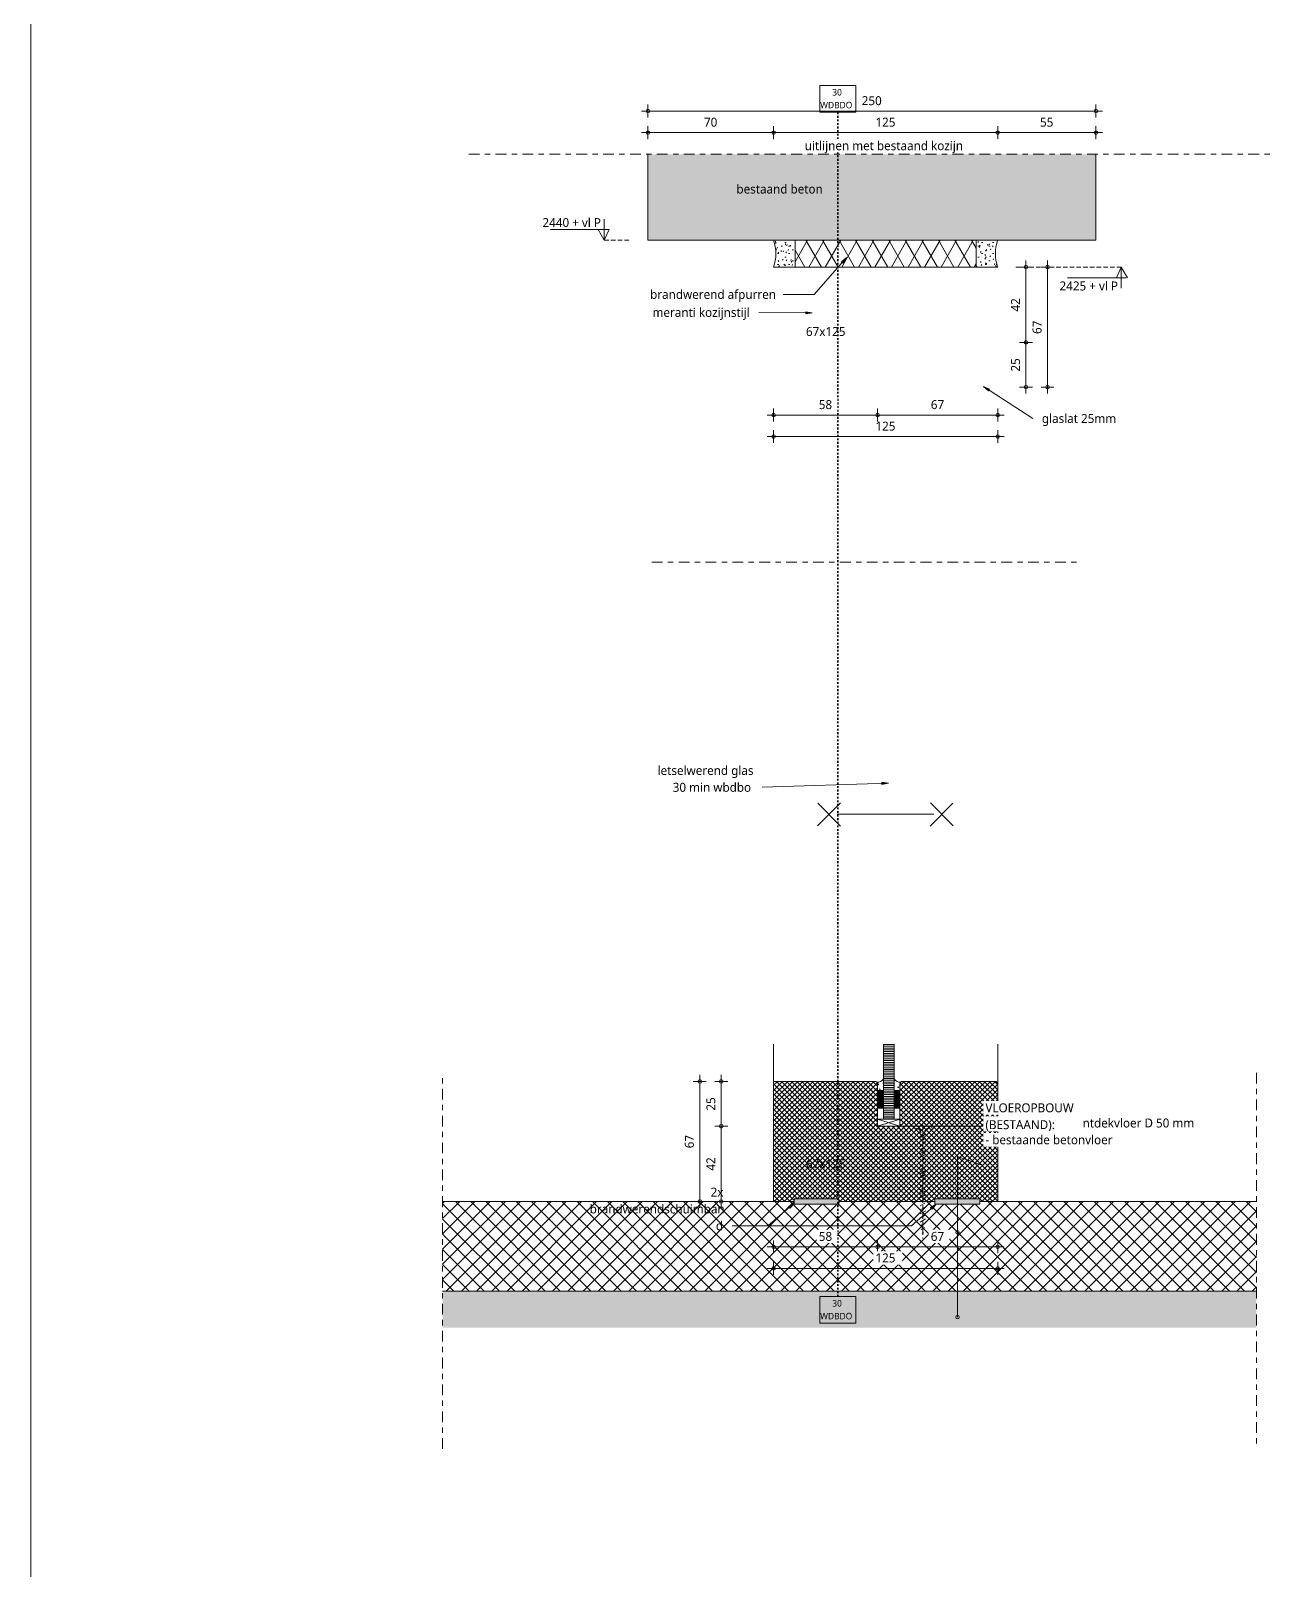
# Model space of a CAD drawing. Header units: millimetres. Extents: x 32900 to 38291, y -18988 to 4133.
# Drawn here: x 37280 to 37974, y -9661 to -8802 of the extents above; entities that cross this region are included whole.
import ezdxf

# ---------------------------------------------------------------- set-up
doc = ezdxf.new("R2010")
doc.units = ezdxf.units.MM
for name, pattern in [('MV_30_min', [2, 1, -1]), ('MV_center', [15, 6, -3, 3, -3]), ('MV_hidden', [3.75, 2.5, -1.25]), ('MV_hidden_2', [4.5, 3, -1.5])]:
    doc.linetypes.add(name, pattern=pattern)
for name, color, linetype, lineweight in [('A-ANNO-DIMS', 211, 'Continuous', 13), ('A-ANNO-DIMS-2', 211, 'Continuous', 13), ('A-ANNO-NOTE', 131, 'Continuous', 18), ('A-DETL', 90, 'Continuous', 13), ('A-DETL-GENF', 92, 'Continuous', 18), ('A-DETL-THIN', 151, 'Continuous', 18), ('G-ANNO-TEXT', 231, 'Continuous', 13)]:
    doc.layers.add(name, color=color, linetype=linetype, lineweight=lineweight)
doc.styles.add('Segoe UI', font='segoeui.ttf', dxfattribs={"height": 5})
doc.styles.add('Segoe UI_2', font='segoeui.ttf', dxfattribs={"height": 3.6})
doc.styles.add('Segoe UI_B', font='segoeui.ttf', dxfattribs={"height": 5})
doc.dimstyles.new('2_5_mm_4', dxfattribs={"dimscale": 304.8, "dimtxt": 5.23682, "dimasz": 0.006562, "dimexe": 0.011811, "dimexo": 0.0625, "dimgap": 0.005906, "dimtad": 1, "dimdec": 0, "dimzin": 0, "dimdsep": 46, "dimtxsty": 'Segoe UI', "dimblk1": 'DOTBLANK', "dimblk2": 'DOTBLANK', "dimsah": 1, "dimcen": 0.09, "dimdle": 0.011811, "dimazin": 0, "dimtfac": 1, "dimtdec": 4, "dimtix": 1, "dimtmove": 0, "dimatfit": 3, "dimfxl": 0.011811, "dimfxlon": 1, "dimtvp": 1, "dimtfill": 1, "dimtolj": 1, "dimtzin": 0, "dimarcsym": 2})
pattern_1 = [(45, (0, 0), (-1.41421356, 1.41421356), []), (135, (0, 0), (-1.41421356, -1.41421356), [])]
pattern_2 = [(0, (0, 0), (8.128, 2.032), [0.67056, -5.425, 0.67056, -5.425, -32.512]), (0, (0, 0), (8.128, 2.032), [-12.192, 0.67056, -11.521, 0.67056, -5.425, -14.224]), (0, (0, 0), (8.128, 2.032), [-30.48, 0.67056, -3.393, 0.67056, -9.489]), (120, (3.048, 1.016), (-5.82376362, 6.02305448), [0.67056, -5.425, 0.67056, -5.425, -32.512]), (120, (3.048, 1.016), (-5.82376362, 6.02305448), [-12.192, 0.67056, -11.521, 0.67056, -5.425, -14.224]), (120, (3.048, 1.016), (-5.82376362, 6.02305448), [-30.48, 0.67056, -3.393, 0.67056, -9.489]), (240, (4.064, 5.08), (-2.30423638, -8.05505448), [0.67056, -5.425, 0.67056, -5.425, -32.512]), (240, (4.064, 5.08), (-2.30423638, -8.05505448), [-12.192, 0.67056, -11.521, 0.67056, -5.425, -14.224]), (240, (4.064, 5.08), (-2.30423638, -8.05505448), [-30.48, 0.67056, -3.393, 0.67056, -9.489])]

# ---------------------------------------------------------------- blocks, each defined once
blk = doc.blocks.new('NLRS_00_DI_maskeer - Type 1-4234905-Details ziekenhuis Utiliteitsgebouw')
at = {"layer": 'A-DETL-GENF', "linetype": 'MV_center'}
blk.add_line((140, 0), (-100, 0), dxfattribs=at)
blk = doc.blocks.new('NLRS_00_DI_maskeer - Type 1-4234923-Details ziekenhuis Utiliteitsgebouw')
at = {"layer": 'A-DETL-GENF', "linetype": 'MV_center'}
blk.add_line((-100, 0), (110, 0), dxfattribs=at)
blk = doc.blocks.new('NLRS_00_DI_maskeer - Type 1-4234924-Details ziekenhuis Utiliteitsgebouw')
at = {"layer": 'A-DETL-GENF', "linetype": 'MV_center'}
blk.add_line((110, 0), (-100, 0), dxfattribs=at)
blk = doc.blocks.new('NLRS_00_DI_maskeer - Type 1-4234379-Details ziekenhuis Utiliteitsgebouw')
at = {"layer": 'A-DETL-GENF', "linetype": 'MV_center'}
blk.add_line((350, 0), (-100, 0), dxfattribs=at)
blk = doc.blocks.new('DIMBLOCK817-Details ziekenhuis Utiliteitsgebouw')
at = {"layer": 'A-ANNO-DIMS-2'}
for p, q in [((37822.61, -9028.75), (37690.41, -9028.75)), ((37694.01, -9028.75), (37694.01, -9025.15)), ((37694.01, -9028.75), (37694.01, -9032.35)), ((37819.01, -9028.75), (37819.01, -9025.15)), ((37819.01, -9028.75), (37819.01, -9032.35))]:
    blk.add_line(p, q, dxfattribs=at)
for centre in [(37694.01, -9028.75), (37819.01, -9028.75)]:
    blk.add_circle(centre, 1, dxfattribs=at)
at = {"layer": 'A-ANNO-DIMS-2', "color": 0, "insert": (37750.8, -9020.43), "char_height": 5, "width": 13.7109, "attachment_point": 1, "line_spacing_factor": 1.142579, "style": 'Segoe UI', "bg_fill": 3, "box_fill_scale": 1.25, "bg_fill_color": 9, "bg_fill_true_color": 13158600, "bg_fill_transparency": 0}
blk.add_mtext('125', dxfattribs=at)
blk = doc.blocks.new('_DotBlank')
at = {"color": 0, "linetype": 'ByBlock', "lineweight": -2}
blk.add_line((-0.5, 0), (-1, 0), dxfattribs=at)
blk.add_circle((0, 0), 0.5, dxfattribs=at)
blk = doc.blocks.new('DIMBLOCK818-Details ziekenhuis Utiliteitsgebouw')
at = {"layer": 'A-ANNO-DIMS-2'}
for p, q in [((37752.01, -9016.75), (37752.01, -9013.15)), ((37822.61, -9016.75), (37752.01, -9016.75)), ((37752.01, -9016.75), (37752.01, -9020.35)), ((37819.01, -9016.75), (37819.01, -9013.15)), ((37819.01, -9016.75), (37819.01, -9020.35))]:
    blk.add_line(p, q, dxfattribs=at)
for centre in [(37752.01, -9016.75), (37819.01, -9016.75)]:
    blk.add_circle(centre, 1, dxfattribs=at)
at = {"layer": 'A-ANNO-DIMS-2', "color": 0, "insert": (37781.7, -9008.43), "char_height": 5, "width": 9.1406, "attachment_point": 1, "line_spacing_factor": 1.142579, "style": 'Segoe UI', "bg_fill": 3, "box_fill_scale": 1.25, "bg_fill_color": 9, "bg_fill_true_color": 13158600, "bg_fill_transparency": 0}
blk.add_mtext('67', dxfattribs=at)
blk = doc.blocks.new('DIMBLOCK819-Details ziekenhuis Utiliteitsgebouw')
at = {"layer": 'A-ANNO-DIMS-2'}
for p, q in [((37752.01, -9016.75), (37690.41, -9016.75)), ((37694.01, -9016.75), (37694.01, -9013.15)), ((37694.01, -9016.75), (37694.01, -9020.35)), ((37752.01, -9016.75), (37752.01, -9013.15)), ((37752.01, -9016.75), (37752.01, -9020.35))]:
    blk.add_line(p, q, dxfattribs=at)
for centre in [(37694.01, -9016.75), (37752.01, -9016.75)]:
    blk.add_circle(centre, 1, dxfattribs=at)
at = {"layer": 'A-ANNO-DIMS-2', "color": 0, "insert": (37719.2, -9008.43), "char_height": 5, "width": 9.1406, "attachment_point": 1, "line_spacing_factor": 1.142579, "style": 'Segoe UI', "bg_fill": 3, "box_fill_scale": 1.25, "bg_fill_color": 9, "bg_fill_true_color": 13158600, "bg_fill_transparency": 0}
blk.add_mtext('58', dxfattribs=at)
blk = doc.blocks.new('DIMBLOCK820-Details ziekenhuis Utiliteitsgebouw')
at = {"layer": 'A-ANNO-DIMS-2'}
for p, q in [((37846.8, -8934.19), (37843.2, -8934.19)), ((37846.8, -9004.79), (37846.8, -8930.59)), ((37846.8, -8934.19), (37850.4, -8934.19)), ((37846.8, -9001.19), (37843.2, -9001.19)), ((37846.8, -9001.19), (37850.4, -9001.19))]:
    blk.add_line(p, q, dxfattribs=at)
for centre in [(37846.8, -8934.19), (37846.8, -9001.19)]:
    blk.add_circle(centre, 1, dxfattribs=at)
at = {"layer": 'A-ANNO-DIMS-2', "color": 0, "insert": (37838.48, -8971.5), "char_height": 5, "width": 9.1406, "attachment_point": 1, "rotation": 90, "line_spacing_factor": 1.142579, "style": 'Segoe UI', "bg_fill": 3, "box_fill_scale": 1.25, "bg_fill_color": 9, "bg_fill_true_color": 13158600, "bg_fill_transparency": 0}
blk.add_mtext('67', dxfattribs=at)
blk = doc.blocks.new('DIMBLOCK821-Details ziekenhuis Utiliteitsgebouw')
at = {"layer": 'A-ANNO-DIMS-2'}
for p, q in [((37834.8, -8976.19), (37831.2, -8976.19)), ((37834.8, -9004.79), (37834.8, -8976.19)), ((37834.8, -8976.19), (37838.4, -8976.19)), ((37834.8, -9001.19), (37831.2, -9001.19)), ((37834.8, -9001.19), (37838.4, -9001.19))]:
    blk.add_line(p, q, dxfattribs=at)
for centre in [(37834.8, -8976.19), (37834.8, -9001.19)]:
    blk.add_circle(centre, 1, dxfattribs=at)
at = {"layer": 'A-ANNO-DIMS-2', "color": 0, "insert": (37826.48, -8992.5), "char_height": 5, "width": 9.1406, "attachment_point": 1, "rotation": 90, "line_spacing_factor": 1.142579, "style": 'Segoe UI', "bg_fill": 3, "box_fill_scale": 1.25, "bg_fill_color": 9, "bg_fill_true_color": 13158600, "bg_fill_transparency": 0}
blk.add_mtext('25', dxfattribs=at)
blk = doc.blocks.new('DIMBLOCK822-Details ziekenhuis Utiliteitsgebouw')
at = {"layer": 'A-ANNO-DIMS-2'}
for p, q in [((37834.8, -8934.19), (37831.2, -8934.19)), ((37834.8, -8976.19), (37834.8, -8930.59)), ((37834.8, -8934.19), (37838.4, -8934.19)), ((37834.8, -8976.19), (37831.2, -8976.19)), ((37834.8, -8976.19), (37838.4, -8976.19))]:
    blk.add_line(p, q, dxfattribs=at)
for centre in [(37834.8, -8934.19), (37834.8, -8976.19)]:
    blk.add_circle(centre, 1, dxfattribs=at)
at = {"layer": 'A-ANNO-DIMS-2', "color": 0, "insert": (37826.48, -8959), "char_height": 5, "width": 9.1406, "attachment_point": 1, "rotation": 90, "line_spacing_factor": 1.142579, "style": 'Segoe UI', "bg_fill": 3, "box_fill_scale": 1.25, "bg_fill_color": 9, "bg_fill_true_color": 13158600, "bg_fill_transparency": 0}
blk.add_mtext('42', dxfattribs=at)
blk = doc.blocks.new('DIMBLOCK823-Details ziekenhuis Utiliteitsgebouw')
at = {"layer": 'A-ANNO-DIMS-2'}
for p, q in [((37664.78, -9388.65), (37661.18, -9388.65)), ((37664.78, -9385.05), (37664.78, -9413.65)), ((37664.78, -9388.65), (37668.38, -9388.65)), ((37664.78, -9413.65), (37661.18, -9413.65)), ((37664.78, -9413.65), (37668.38, -9413.65))]:
    blk.add_line(p, q, dxfattribs=at)
for centre in [(37664.78, -9388.65), (37664.78, -9413.65)]:
    blk.add_circle(centre, 1, dxfattribs=at)
at = {"layer": 'A-ANNO-DIMS-2', "color": 0, "insert": (37656.46, -9404.96), "char_height": 5, "width": 9.1406, "attachment_point": 1, "rotation": 90, "line_spacing_factor": 1.142579, "style": 'Segoe UI', "bg_fill": 3, "box_fill_scale": 1.25, "bg_fill_color": 9, "bg_fill_true_color": 13158600, "bg_fill_transparency": 0}
blk.add_mtext('25', dxfattribs=at)
blk = doc.blocks.new('DIMBLOCK824-Details ziekenhuis Utiliteitsgebouw')
at = {"layer": 'A-ANNO-DIMS-2'}
for p, q in [((37664.78, -9413.65), (37661.18, -9413.65)), ((37664.78, -9413.65), (37664.78, -9459.25)), ((37664.78, -9413.65), (37668.38, -9413.65)), ((37664.78, -9455.65), (37661.18, -9455.65)), ((37664.78, -9455.65), (37668.38, -9455.65))]:
    blk.add_line(p, q, dxfattribs=at)
for centre in [(37664.78, -9413.65), (37664.78, -9455.65)]:
    blk.add_circle(centre, 1, dxfattribs=at)
at = {"layer": 'A-ANNO-DIMS-2', "color": 0, "insert": (37656.46, -9438.46), "char_height": 5, "width": 9.1406, "attachment_point": 1, "rotation": 90, "line_spacing_factor": 1.142579, "style": 'Segoe UI', "bg_fill": 3, "box_fill_scale": 1.25, "bg_fill_color": 9, "bg_fill_true_color": 13158600, "bg_fill_transparency": 0}
blk.add_mtext('42', dxfattribs=at)
blk = doc.blocks.new('DIMBLOCK825-Details ziekenhuis Utiliteitsgebouw')
at = {"layer": 'A-ANNO-DIMS-2'}
for p, q in [((37652.78, -9388.65), (37649.18, -9388.65)), ((37652.78, -9385.05), (37652.78, -9459.25)), ((37652.78, -9388.65), (37656.38, -9388.65)), ((37652.78, -9455.65), (37649.18, -9455.65)), ((37652.78, -9455.65), (37656.38, -9455.65))]:
    blk.add_line(p, q, dxfattribs=at)
for centre in [(37652.78, -9388.65), (37652.78, -9455.65)]:
    blk.add_circle(centre, 1, dxfattribs=at)
at = {"layer": 'A-ANNO-DIMS-2', "color": 0, "insert": (37644.46, -9425.96), "char_height": 5, "width": 9.1406, "attachment_point": 1, "rotation": 90, "line_spacing_factor": 1.142579, "style": 'Segoe UI', "bg_fill": 3, "box_fill_scale": 1.25, "bg_fill_color": 9, "bg_fill_true_color": 13158600, "bg_fill_transparency": 0}
blk.add_mtext('67', dxfattribs=at)
blk = doc.blocks.new('DIMBLOCK826-Details ziekenhuis Utiliteitsgebouw')
at = {"layer": 'A-ANNO-DIMS-2'}
for p, q in [((37752.01, -9480.97), (37752.01, -9477.37)), ((37822.61, -9480.97), (37752.01, -9480.97)), ((37752.01, -9480.97), (37752.01, -9484.57)), ((37819.01, -9480.97), (37819.01, -9477.37)), ((37819.01, -9480.97), (37819.01, -9484.57))]:
    blk.add_line(p, q, dxfattribs=at)
for centre in [(37752.01, -9480.97), (37819.01, -9480.97)]:
    blk.add_circle(centre, 1, dxfattribs=at)
at = {"layer": 'A-ANNO-DIMS-2', "color": 0, "insert": (37781.7, -9472.65), "char_height": 5, "width": 9.1406, "attachment_point": 1, "line_spacing_factor": 1.142579, "style": 'Segoe UI', "bg_fill": 3, "box_fill_scale": 1.25, "bg_fill_color": 9, "bg_fill_true_color": 13158600, "bg_fill_transparency": 0}
blk.add_mtext('67', dxfattribs=at)
blk = doc.blocks.new('DIMBLOCK827-Details ziekenhuis Utiliteitsgebouw')
at = {"layer": 'A-ANNO-DIMS-2'}
for p, q in [((37752.01, -9480.97), (37690.41, -9480.97)), ((37694.01, -9480.97), (37694.01, -9477.37)), ((37694.01, -9480.97), (37694.01, -9484.57)), ((37752.01, -9480.97), (37752.01, -9477.37)), ((37752.01, -9480.97), (37752.01, -9484.57))]:
    blk.add_line(p, q, dxfattribs=at)
for centre in [(37694.01, -9480.97), (37752.01, -9480.97)]:
    blk.add_circle(centre, 1, dxfattribs=at)
at = {"layer": 'A-ANNO-DIMS-2', "color": 0, "insert": (37719.2, -9472.65), "char_height": 5, "width": 9.1406, "attachment_point": 1, "line_spacing_factor": 1.142579, "style": 'Segoe UI', "bg_fill": 3, "box_fill_scale": 1.25, "bg_fill_color": 9, "bg_fill_true_color": 13158600, "bg_fill_transparency": 0}
blk.add_mtext('58', dxfattribs=at)
blk = doc.blocks.new('DIMBLOCK828-Details ziekenhuis Utiliteitsgebouw')
at = {"layer": 'A-ANNO-DIMS-2'}
for p, q in [((37822.61, -9492.97), (37690.41, -9492.97)), ((37694.01, -9492.97), (37694.01, -9489.37)), ((37694.01, -9492.97), (37694.01, -9496.57)), ((37819.01, -9492.97), (37819.01, -9489.37)), ((37819.01, -9492.97), (37819.01, -9496.57))]:
    blk.add_line(p, q, dxfattribs=at)
for centre in [(37694.01, -9492.97), (37819.01, -9492.97)]:
    blk.add_circle(centre, 1, dxfattribs=at)
at = {"layer": 'A-ANNO-DIMS-2', "color": 0, "insert": (37750.8, -9484.65), "char_height": 5, "width": 13.7109, "attachment_point": 1, "line_spacing_factor": 1.142579, "style": 'Segoe UI', "bg_fill": 3, "box_fill_scale": 1.25, "bg_fill_color": 9, "bg_fill_true_color": 13158600, "bg_fill_transparency": 0}
blk.add_mtext('125', dxfattribs=at)
blk = doc.blocks.new('02_GA_brandscheiding - 30 min-4355539-Details ziekenhuis Utiliteitsgebouw')
at = {"layer": 'A-ANNO-NOTE'}
for p, q in [((-5, 3.75), (-5, -3.75)), ((5, 3.75), (-5, 3.75)), ((5, -3.75), (5, 3.75)), ((-5, -3.75), (5, -3.75))]:
    blk.add_line(p, q, dxfattribs=at)
blk = doc.blocks.new('DIMBLOCK829-Details ziekenhuis Utiliteitsgebouw')
at = {"layer": 'A-ANNO-DIMS-2'}
for p, q in [((37877.47, -8847.13), (37620.27, -8847.13)), ((37623.87, -8847.13), (37623.87, -8843.53)), ((37623.87, -8847.13), (37623.87, -8850.73)), ((37873.87, -8847.13), (37873.87, -8843.53)), ((37873.87, -8847.13), (37873.87, -8850.73))]:
    blk.add_line(p, q, dxfattribs=at)
for centre in [(37623.87, -8847.13), (37873.87, -8847.13)]:
    blk.add_circle(centre, 1, dxfattribs=at)
at = {"layer": 'A-ANNO-DIMS-2', "color": 0, "insert": (37743.16, -8838.81), "char_height": 5, "width": 13.7109, "attachment_point": 1, "line_spacing_factor": 1.142579, "style": 'Segoe UI', "bg_fill": 3, "box_fill_scale": 1.25, "bg_fill_color": 9, "bg_fill_true_color": 13158600, "bg_fill_transparency": 0}
blk.add_mtext('250', dxfattribs=at)
blk = doc.blocks.new('DIMBLOCK830-Details ziekenhuis Utiliteitsgebouw')
at = {"layer": 'A-ANNO-DIMS-2'}
for p, q in [((37819.01, -8859.13), (37819.01, -8855.53)), ((37873.87, -8859.13), (37873.87, -8855.53)), ((37877.47, -8859.13), (37819.01, -8859.13)), ((37819.01, -8859.13), (37819.01, -8862.73)), ((37873.87, -8859.13), (37873.87, -8862.73))]:
    blk.add_line(p, q, dxfattribs=at)
for centre in [(37819.01, -8859.13), (37873.87, -8859.13)]:
    blk.add_circle(centre, 1, dxfattribs=at)
at = {"layer": 'A-ANNO-DIMS-2', "color": 0, "insert": (37842.63, -8850.81), "char_height": 5, "width": 9.1406, "attachment_point": 1, "line_spacing_factor": 1.142579, "style": 'Segoe UI', "bg_fill": 3, "box_fill_scale": 1.25, "bg_fill_color": 9, "bg_fill_true_color": 13158600, "bg_fill_transparency": 0}
blk.add_mtext('55', dxfattribs=at)
blk = doc.blocks.new('DIMBLOCK831-Details ziekenhuis Utiliteitsgebouw')
at = {"layer": 'A-ANNO-DIMS-2'}
for p, q in [((37694.01, -8859.13), (37694.01, -8855.53)), ((37819.01, -8859.13), (37819.01, -8855.53)), ((37819.01, -8859.13), (37694.01, -8859.13)), ((37694.01, -8859.13), (37694.01, -8862.73)), ((37819.01, -8859.13), (37819.01, -8862.73))]:
    blk.add_line(p, q, dxfattribs=at)
for centre in [(37694.01, -8859.13), (37819.01, -8859.13)]:
    blk.add_circle(centre, 1, dxfattribs=at)
at = {"layer": 'A-ANNO-DIMS-2', "color": 0, "char_height": 5, "attachment_point": 1, "line_spacing_factor": 1.142579, "style": 'Segoe UI', "bg_fill": 3, "box_fill_scale": 1.25, "bg_fill_color": 9, "bg_fill_true_color": 13158600, "bg_fill_transparency": 0}
for s, insert, width in [('125', (37750.8, -8850.81), 13.7109), ('uitlijnen met bestaand kozijn', (37711.33, -8863.93), 108.4307)]:
    blk.add_mtext(s, dxfattribs=dict(at, insert=insert, width=width))
blk = doc.blocks.new('DIMBLOCK832-Details ziekenhuis Utiliteitsgebouw')
at = {"layer": 'A-ANNO-DIMS-2'}
for p, q in [((37623.87, -8859.13), (37623.87, -8855.53)), ((37694.01, -8859.13), (37694.01, -8855.53)), ((37694.01, -8859.13), (37620.27, -8859.13)), ((37623.87, -8859.13), (37623.87, -8862.73)), ((37694.01, -8859.13), (37694.01, -8862.73))]:
    blk.add_line(p, q, dxfattribs=at)
for centre in [(37623.87, -8859.13), (37694.01, -8859.13)]:
    blk.add_circle(centre, 1, dxfattribs=at)
at = {"layer": 'A-ANNO-DIMS-2', "color": 0, "insert": (37655.13, -8850.81), "char_height": 5, "width": 9.1406, "attachment_point": 1, "line_spacing_factor": 1.142579, "style": 'Segoe UI', "bg_fill": 3, "box_fill_scale": 1.25, "bg_fill_color": 9, "bg_fill_true_color": 13158600, "bg_fill_transparency": 0}
blk.add_mtext('70', dxfattribs=at)

msp = doc.modelspace()

# ---------------------------------------------------------------- hatches: boundary and pattern name
at = {"layer": 'A-DETL-GENF'}
for points in [[(37819.01, -8919.19), (37873.87, -8919.19), (37873.87, -8871.19), (37623.87, -8871.19), (37623.87, -8919.19), (37818.33, -8919.19)], [(37752.01, -9403.65), (37755.26, -9403.65), (37755.26, -9393.65), (37752.01, -9393.65)], [(37764.51, -9403.65), (37764.51, -9393.65), (37761.26, -9393.65), (37761.26, -9403.65)], [(37705.46, -9457.15), (37730.45, -9457.15), (37730.45, -9454.15), (37705.46, -9454.15)], [(37808.99, -9457.15), (37808.99, -9454.15), (37784, -9454.15), (37784, -9457.15)], [(37608.64, -9526.15), (37963.43, -9526.15), (37963.43, -9505.65), (37509.31, -9505.65), (37509.31, -9526.15)]]:
    msp.add_hatch(color=9, dxfattribs=at).paths.add_polyline_path(points)
at = {"layer": 'A-DETL-GENF', "lineweight": 13}
h = msp.add_hatch(dxfattribs=at)
h.set_pattern_fill('FP_6', color=254, style=0, pattern_type=2)
h.set_pattern_definition(pattern_2)
h.paths.add_polyline_path([(37706.01, -8934.19), (37706.01, -8919.19), (37694.01, -8919.19), (37694.69, -8921.66), (37695.1, -8924.15), (37695.24, -8926.69), (37695.1, -8929.23), (37694.69, -8931.73), (37694.01, -8934.19)])
h = msp.add_hatch(dxfattribs=at)
h.set_pattern_fill('FP_28', color=254, style=0, pattern_type=2)
h.set_pattern_definition([(60, (0, 0), (-6.9282032, 4), []), (120, (0, 0), (-6.9282032, -4), [])])
h.paths.add_polyline_path([(37807.01, -8934.19), (37807.01, -8919.19), (37706.01, -8919.19), (37706.01, -8934.19), (37752.01, -8934.19)])
h = msp.add_hatch(dxfattribs=at)
h.set_pattern_fill('FP_6', color=254, style=0, pattern_type=2)
h.set_pattern_definition(pattern_2)
h.paths.add_polyline_path([(37819.01, -8934.19), (37818.33, -8931.73), (37817.91, -8929.23), (37817.78, -8926.69), (37817.91, -8924.15), (37818.33, -8921.66), (37819.01, -8919.19), (37807.01, -8919.19), (37807.01, -8934.19), (37816.25, -8934.19)])
h = msp.add_hatch(dxfattribs=at)
h.set_pattern_fill('FP_27', color=254, style=0, pattern_type=2)
h.set_pattern_definition([(0, (0, 0), (0, 1), [])])
h.paths.add_polyline_path([(37761.26, -9409.65), (37761.26, -9367.89), (37755.26, -9367.89), (37755.26, -9409.65)])
h = msp.add_hatch(dxfattribs=at)
h.set_pattern_fill('FP_18', color=250, style=0, pattern_type=2)
h.set_pattern_definition(pattern_1)
h.paths.add_polyline_path([(37694.01, -9455.65), (37705.46, -9455.65), (37705.46, -9454.15), (37730.45, -9454.15), (37730.45, -9455.65), (37784, -9455.65), (37784, -9454.15), (37808.99, -9454.15), (37808.99, -9455.65), (37819.01, -9455.65), (37819.01, -9415.15), (37818.96, -9414.76), (37818.81, -9414.4), (37818.57, -9414.09), (37818.26, -9413.85), (37817.9, -9413.7), (37817.51, -9413.65), (37752.01, -9413.65), (37752.01, -9390.15), (37751.96, -9389.76), (37751.81, -9389.4), (37751.57, -9389.09), (37751.26, -9388.85), (37750.9, -9388.7), (37750.51, -9388.65), (37694.01, -9388.65), (37694.01, -9408.2)])
h = msp.add_hatch(dxfattribs=at)
h.set_pattern_fill('FP_6', color=254, style=0, pattern_type=2)
h.set_pattern_definition(pattern_2)
h.paths.add_polyline_path([(37755.26, -9393.65), (37755.26, -9387.28), (37754.52, -9388.04), (37753.62, -9388.61), (37752.62, -9388.97), (37751.57, -9389.09), (37751.81, -9389.4), (37751.96, -9389.76), (37752.01, -9390.15), (37752.01, -9393.65)])
h = msp.add_hatch(dxfattribs=at)
h.set_pattern_fill('FP_6', color=254, style=0, pattern_type=2)
h.set_pattern_definition(pattern_2)
h.paths.add_polyline_path([(37761.26, -9393.65), (37764.51, -9393.65), (37764.51, -9390.15), (37764.56, -9389.76), (37764.71, -9389.4), (37764.95, -9389.09), (37763.89, -9388.97), (37762.9, -9388.61), (37762, -9388.04), (37761.26, -9387.28)])
h = msp.add_hatch(dxfattribs=at)
h.set_pattern_fill('FP_18', color=250, style=0, pattern_type=2)
h.set_pattern_definition(pattern_1)
h.paths.add_polyline_path([(37817.51, -9413.65), (37817.9, -9413.6), (37818.26, -9413.45), (37818.57, -9413.21), (37818.81, -9412.9), (37818.96, -9412.54), (37819.01, -9412.15), (37819.01, -9390.15), (37818.96, -9389.76), (37818.81, -9389.4), (37818.57, -9389.09), (37818.26, -9388.85), (37817.9, -9388.7), (37817.51, -9388.65), (37766.01, -9388.65), (37765.62, -9388.7), (37765.26, -9388.85), (37764.95, -9389.09), (37764.71, -9389.4), (37764.56, -9389.76), (37764.51, -9390.15), (37764.51, -9413.65)])
h = msp.add_hatch(dxfattribs=at)
h.set_pattern_fill('FP_10', color=254, style=0, pattern_type=2)
h.set_pattern_definition([(45, (0, 0), (-4.2426407, 4.2426407), []), (135, (0, 0), (-4.2426407, -4.2426407), [])])
h.paths.add_polyline_path([(37705.46, -9505.65), (37963.43, -9505.65), (37963.43, -9455.65), (37808.99, -9455.65), (37808.99, -9457.15), (37784, -9457.15), (37784, -9455.65), (37730.45, -9455.65), (37730.45, -9457.15), (37705.46, -9457.15), (37705.46, -9455.65), (37509.31, -9455.65), (37509.31, -9505.65), (37608.64, -9505.65)])
at = {"layer": 'G-ANNO-TEXT'}
for points in [[(37734.75, -8928.91), (37731.89, -8931.19), (37732.84, -8932.03)], [(37715.52, -8959.74), (37711.92, -8959.07), (37711.91, -8960.34)], [(37811.13, -9000.8), (37813.81, -9003.29), (37814.5, -9002.23)], [(37758.01, -9222.12), (37754.39, -9221.61), (37754.43, -9222.88)], [(37705.46, -9456.6), (37702.31, -9458.46), (37703.14, -9459.42)], [(37784.72, -9457.09), (37781.6, -9458.99), (37782.44, -9459.95)]]:
    msp.add_hatch(color=7, dxfattribs=at).paths.add_polyline_path(points)

# ---------------------------------------------------------------- linework, layer by layer
at = {"layer": 'A-ANNO-NOTE'}
msp.add_line((37796.6, -9430.61), (37810.28, -9435.45), dxfattribs=at)
msp.add_line((37796.6, -9430.61), (37810.28, -9435.45), dxfattribs=at)
msp.add_circle((37796.6, -9520.21), 1, dxfattribs=at)
at = {"layer": 'A-DETL', "lineweight": 18}
for p, q in [((37279.51, 3651.86), (37279.51, -18988.14)), ((37623.87, -8871.19), (37623.87, -8919.19)), ((37873.87, -8919.19), (37873.87, -8871.19)), ((37599.48, -8919.19), (37599.48, -8907.39)), ((37602.23, -8913.29), (37569.48, -8913.29)), ((37599.48, -8919.19), (37596.07, -8913.29)), ((37599.48, -8919.19), (37602.23, -8913.29)), ((37623.87, -8919.19), (37694.01, -8919.19)), ((37706.01, -8919.19), (37694.01, -8919.19)), ((37706.01, -8919.19), (37807.01, -8919.19)), ((37807.01, -8919.19), (37706.01, -8919.19)), ((37706.01, -8934.19), (37706.01, -8919.19)), ((37819.01, -8919.19), (37807.01, -8919.19)), ((37807.01, -8919.19), (37807.01, -8934.19)), ((37807.01, -8934.19), (37807.01, -8919.19)), ((37819.01, -8919.19), (37873.87, -8919.19)), ((37694.01, -8934.19), (37706.01, -8934.19)), ((37706.01, -8934.19), (37807.01, -8934.19)), ((37807.01, -8934.19), (37819.01, -8934.19)), ((37887.98, -8934.19), (37885.23, -8940.09)), ((37887.98, -8934.19), (37891.39, -8940.09)), ((37887.98, -8934.19), (37887.98, -8945.99)), ((37890.74, -8940.09), (37857.98, -8940.09))]:
    msp.add_line(p, q, dxfattribs=at)
at = {"layer": 'A-DETL', "linetype": 'MV_30_min', "lineweight": 35}
msp.add_line((37729.82, -8847.79), (37729.82, -9508.64), dxfattribs=at)
at = {"layer": 'A-DETL', "linetype": 'MV_hidden', "lineweight": 18}
for p, q in [((37599.48, -8919.19), (37613.66, -8919.19)), ((37887.98, -8934.19), (37827.98, -8934.19))]:
    msp.add_line(p, q, dxfattribs=at)
at = {"layer": 'A-DETL'}
for p, q in [((37694.01, -9388.65), (37694.01, -9367.89)), ((37755.26, -9367.89), (37755.26, -9387.28)), ((37761.26, -9387.28), (37761.26, -9367.89)), ((37819.01, -9367.89), (37819.01, -9390.15)), ((37750.51, -9388.65), (37694.01, -9388.65)), ((37694.01, -9388.65), (37694.01, -9455.65)), ((37752.01, -9413.65), (37752.01, -9390.15)), ((37755.26, -9393.65), (37755.26, -9387.28)), ((37761.26, -9387.28), (37761.26, -9393.65)), ((37764.51, -9393.65), (37764.51, -9390.15)), ((37817.51, -9388.65), (37766.01, -9388.65)), ((37819.01, -9412.15), (37819.01, -9390.15)), ((37755.26, -9393.65), (37752.01, -9393.65)), ((37755.26, -9403.65), (37755.26, -9393.65)), ((37764.51, -9393.65), (37761.26, -9393.65)), ((37761.26, -9393.65), (37761.26, -9403.65)), ((37764.51, -9403.65), (37764.51, -9393.65)), ((37752.01, -9403.65), (37755.26, -9403.65)), ((37755.26, -9403.65), (37755.26, -9409.65)), ((37761.26, -9409.65), (37761.26, -9403.65)), ((37761.26, -9403.65), (37764.51, -9403.65)), ((37764.51, -9403.65), (37764.51, -9413.65)), ((37764.51, -9409.65), (37752.01, -9409.65)), ((37752.01, -9409.65), (37764.51, -9413.65)), ((37752.01, -9413.65), (37764.6, -9409.8)), ((37817.51, -9413.65), (37752.01, -9413.65)), ((37755.26, -9409.65), (37761.26, -9409.65)), ((37782.19, -9413.65), (37772.19, -9413.65)), ((37772.19, -9414.65), (37772.19, -9413.65)), ((37782.19, -9414.65), (37782.19, -9413.65)), ((37819.01, -9455.65), (37819.01, -9415.15)), ((37778.69, -9418.15), (37775.69, -9419.88)), ((37778.69, -9420.4), (37775.69, -9422.13)), ((37778.69, -9422.65), (37775.69, -9424.38)), ((37778.69, -9424.9), (37775.69, -9426.63)), ((37778.69, -9427.15), (37775.69, -9428.88)), ((37778.69, -9429.4), (37775.69, -9431.13)), ((37778.69, -9431.65), (37775.69, -9433.38)), ((37778.69, -9433.9), (37775.69, -9435.63)), ((37778.69, -9436.15), (37775.69, -9437.88)), ((37778.69, -9438.4), (37775.69, -9440.13)), ((37778.69, -9440.65), (37775.69, -9442.38)), ((37778.69, -9442.9), (37775.69, -9444.63)), ((37778.69, -9445.15), (37775.69, -9446.88)), ((37778.69, -9447.4), (37775.69, -9449.13)), ((37778.43, -9449.8), (37775.69, -9451.38)), ((37705.46, -9455.65), (37509.31, -9455.65)), ((37730.45, -9454.15), (37705.46, -9454.15)), ((37705.46, -9454.15), (37705.46, -9457.15)), ((37705.46, -9457.15), (37730.45, -9457.15)), ((37730.45, -9457.15), (37730.45, -9454.15)), ((37784, -9455.65), (37730.45, -9455.65)), ((37778.86, -9451.8), (37775.69, -9453.63)), ((37778.69, -9454.15), (37775.69, -9455.88)), ((37778.43, -9456.55), (37775.69, -9458.13)), ((37778.86, -9458.55), (37775.69, -9460.38)), ((37808.99, -9454.15), (37784, -9454.15)), ((37784, -9454.15), (37784, -9457.15)), ((37784, -9457.15), (37808.99, -9457.15)), ((37808.99, -9457.15), (37808.99, -9454.15)), ((37963.43, -9455.65), (37808.99, -9455.65)), ((37778.86, -9460.8), (37775.69, -9462.63)), ((37778.69, -9463.15), (37775.69, -9464.88)), ((37778.69, -9465.4), (37775.69, -9467.13)), ((37778.69, -9467.65), (37775.9, -9469.26)), ((37778.26, -9470.25), (37776.34, -9471.36)), ((37777.69, -9472.98), (37776.79, -9473.5))]:
    msp.add_line(p, q, dxfattribs=at)
at = {"layer": 'A-DETL', "linetype": 'MV_hidden_2'}
msp.add_line((37777.19, -9412.82), (37777.19, -9476.23), dxfattribs=at)
at = {"layer": 'A-DETL', "lineweight": 18}
for centre, start, end in [((37671.82, -8926.69), 341.32768, 18.67232), ((37841.2, -8926.69), 161.32768, 198.67232)]:
    msp.add_arc(centre, 23.43, start, end, dxfattribs=at)
at = {"layer": 'A-DETL'}
for centre, radius, start, end in [((37750.51, -9390.15), 1.5, 0, 90), ((37751.57, -9384.42), 4.67, 270.01592, 322.20062), ((37764.95, -9384.42), 4.67, 217.79938, 269.98408), ((37766.01, -9390.15), 1.5, 135, 180), ((37766.01, -9390.15), 1.5, 90, 135), ((37817.51, -9390.15), 1.5, 0, 90), ((37773.44, -9417.4), 2.75, 0, 90), ((37780.94, -9417.4), 2.75, 90, 180), ((37817.51, -9412.15), 1.5, 270, 0), ((37817.51, -9415.15), 1.5, 0, 90)]:
    msp.add_arc(centre, radius, start, end, dxfattribs=at)
at = {"layer": 'A-DETL-THIN'}
for p, q in [((37718.5, -9245.93), (37731.23, -9233.2)), ((37718.66, -9233.37), (37731.39, -9246.1)), ((37794.06, -9233.37), (37781.33, -9246.1)), ((37794.23, -9245.93), (37781.5, -9233.2)), ((37783.36, -9239.57), (37729.36, -9239.57)), ((37963.43, -9505.65), (37509.31, -9505.65))]:
    msp.add_line(p, q, dxfattribs=at)
at = {"layer": 'G-ANNO-TEXT', "color": 250}
for p, q in [((37734.75, -8928.91), (37716.67, -8949.42)), ((37734.75, -8928.91), (37731.89, -8931.19)), ((37731.89, -8931.19), (37732.84, -8932.03)), ((37732.84, -8932.03), (37734.75, -8928.91)), ((37707.4, -8949.42), (37699.39, -8949.42)), ((37716.67, -8949.42), (37707.4, -8949.42)), ((37715.52, -8959.74), (37685.8, -8959.47)), ((37711.92, -8959.07), (37711.91, -8960.34)), ((37711.91, -8960.34), (37715.52, -8959.74)), ((37715.52, -8959.74), (37711.92, -8959.07)), ((37811.13, -9000.8), (37813.81, -9003.29)), ((37814.5, -9002.23), (37811.13, -9000.8)), ((37811.13, -9000.8), (37838.67, -9018.67)), ((37813.81, -9003.29), (37814.5, -9002.23)), ((37758.01, -9222.12), (37687.57, -9224.5)), ((37758.01, -9222.12), (37754.39, -9221.61)), ((37754.39, -9221.61), (37754.43, -9222.88)), ((37754.43, -9222.88), (37758.01, -9222.12)), ((37705.46, -9456.6), (37702.31, -9458.46)), ((37702.31, -9458.46), (37703.14, -9459.42)), ((37703.14, -9459.42), (37705.46, -9456.6)), ((37784.72, -9457.09), (37781.6, -9458.99)), ((37782.44, -9459.95), (37784.72, -9457.09)), ((37781.6, -9458.99), (37782.44, -9459.95))]:
    msp.add_line(p, q, dxfattribs=at)

# ---------------------------------------------------------------- block references
at = {"layer": 'A-ANNO-NOTE', "xscale": 2, "yscale": 2, "zscale": 2, "rotation": 180}
for p in [(37729.82, -8840.29), (37729.82, -9516.14)]:
    msp.add_blockref('02_GA_brandscheiding - 30 min-4355539-Details ziekenhuis Utiliteitsgebouw', p, dxfattribs=at)
at = {"layer": 'A-DETL-GENF', "linetype": 'MV_center'}
for name, p, rotation in [('NLRS_00_DI_maskeer - Type 1-4234379-Details ziekenhuis Utiliteitsgebouw', (37873.87, -8871.19), 180), ('NLRS_00_DI_maskeer - Type 1-4234905-Details ziekenhuis Utiliteitsgebouw', (37766.02, -9098.88), 180), ('NLRS_00_DI_maskeer - Type 1-4234924-Details ziekenhuis Utiliteitsgebouw', (37509.31, -9483.77), 270), ('NLRS_00_DI_maskeer - Type 1-4234923-Details ziekenhuis Utiliteitsgebouw', (37963.43, -9483.77), 270)]:
    msp.add_blockref(name, p, dxfattribs=dict(at, rotation=rotation))

# ---------------------------------------------------------------- texts
at = {"layer": 'A-ANNO-NOTE', "lineweight": 13, "char_height": 3.6, "attachment_point": 1, "style": 'Segoe UI_2'}
for s, insert, width in [('30', (37726.71, -8834.81), 7.0549), ('WDBDO', (37719.97, -8841.96), 23.4093), ('WDBDO', (37719.97, -9517.81), 23.4093), ('30', (37726.71, -9510.67), 7.0549)]:
    msp.add_mtext(s, dxfattribs=dict(at, insert=insert, width=width))
at = {"layer": 'G-ANNO-TEXT', "color": 7, "char_height": 5, "attachment_point": 1, "style": 'Segoe UI'}
for s, insert, width in [('bestaand beton', (37673.24, -8888.12), 58.8439), ('brandwerend afpurren', (37625.07, -8946.92), 84.0169), ('meranti kozijnstijl', (37626.42, -8956.97), 65.8987), ('glaslat 25mm', (37843.67, -9016.17), 50.6666), ('letselwerend glas', (37629.25, -9212.61), 64.616), ('30 min wbdbo  ', (37637.71, -9222), 54.3544), ('d', (37661.75, -9466.7), 4.9705)]:
    msp.add_mtext(s, dxfattribs=dict(at, insert=insert, width=width))
at = {"layer": 'G-ANNO-TEXT', "color": 39, "char_height": 5, "attachment_point": 1, "style": 'Segoe UI'}
for s, insert, width in [('2440 + vl P', (37565.01, -8906.86), 42.4894), ('67x125', (37712.03, -8967.63), 27.097), ('67x125', (37712.03, -9432.16), 27.097)]:
    msp.add_mtext(s, dxfattribs=dict(at, insert=insert, width=width))

# ---------------------------------------------------------------- dimensions: what is measured, and where the dimension line sits
at = {"layer": 'A-ANNO-DIMS'}
dim = msp.add_linear_dim(base=(37664.78, -9413.65), p1=(37668.38, -9388.65), p2=(37668.38, -9413.65), angle=90, dimstyle='2_5_mm_4', override={"dimpost": '<>', "dimfxl": 25}, dxfattribs=at)
dim.commit()
dim.dimension.update_dxf_attribs({"geometry": 'DIMBLOCK823-Details ziekenhuis Utiliteitsgebouw', "text_midpoint": (37660.4, -9401.15)})

# ---------------------------------------------------------------- next in the draw order: texts
at = {"layer": 'A-ANNO-NOTE', "lineweight": 13, "insert": (37812.19, -9409.34), "char_height": 5, "width": 144.1434, "attachment_point": 1, "style": 'Segoe UI', "bg_fill": 3, "box_fill_scale": 1.25, "bg_fill_color": 9, "bg_fill_true_color": 13158600, "bg_fill_transparency": 0}
msp.add_mtext('- bestaande cementdekvloer D 50 mm', dxfattribs=at)

# ---------------------------------------------------------------- next in the draw order: dimensions: what is measured, and where the dimension line sits
at = {"layer": 'A-ANNO-DIMS'}
for base, p1, p2, override, picture, middle in [((37623.87, -8847.13), (37873.87, -8850.73), (37623.87, -8850.73), {"dimpost": '<>', "dimfxl": 250}, 'DIMBLOCK829-Details ziekenhuis Utiliteitsgebouw', (37748.87, -8842.75)), ((37694.01, -9028.75), (37819.01, -9025.15), (37694.01, -9025.15), {"dimpost": '<>', "dimfxl": 125}, 'DIMBLOCK817-Details ziekenhuis Utiliteitsgebouw', (37756.51, -9024.35)), ((37752.01, -9480.97), (37819.01, -9477.37), (37752.01, -9477.37), {"dimpost": '<>', "dimfxl": 67}, 'DIMBLOCK826-Details ziekenhuis Utiliteitsgebouw', (37785.51, -9476.59))]:
    dim = msp.add_linear_dim(base=base, p1=p1, p2=p2, dimstyle='2_5_mm_4', override=override, dxfattribs=at)
    dim.commit()
    dim.dimension.update_dxf_attribs({"geometry": picture, "text_midpoint": middle})
for base, p1, p2, override, picture, middle in [((37846.8, -8934.19), (37843.2, -9001.19), (37843.2, -8934.19), {"dimpost": '<>', "dimfxl": 67}, 'DIMBLOCK820-Details ziekenhuis Utiliteitsgebouw', (37842.42, -8967.69)), ((37664.78, -9455.65), (37668.38, -9413.65), (37668.38, -9455.65), {"dimpost": '<>', "dimfxl": 42}, 'DIMBLOCK824-Details ziekenhuis Utiliteitsgebouw', (37660.44, -9434.65))]:
    dim = msp.add_linear_dim(base=base, p1=p1, p2=p2, angle=90, dimstyle='2_5_mm_4', override=override, dxfattribs=at)
    dim.commit()
    dim.dimension.update_dxf_attribs({"geometry": picture, "text_midpoint": middle})

# ---------------------------------------------------------------- next in the draw order: linework, layer by layer
at = {"layer": 'A-ANNO-NOTE'}
msp.add_line((37796.6, -9472.87), (37796.6, -9430.61), dxfattribs=at)
msp.add_circle((37796.6, -9472.87), 1, dxfattribs=at)
at = {"layer": 'G-ANNO-TEXT', "color": 250}
msp.add_line((37784.72, -9457.09), (37771.01, -9469.2), dxfattribs=at)

# ---------------------------------------------------------------- next in the draw order: texts
at = {"layer": 'A-ANNO-NOTE', "lineweight": 13, "char_height": 5, "attachment_point": 1, "bg_fill": 3, "box_fill_scale": 1.25, "bg_fill_color": 9, "bg_fill_true_color": 13158600, "bg_fill_transparency": 0}
for s, insert, width, style in [('VLOEROPBOUW', (37812.19, -9400.87), 64.616, 'Segoe UI_B'), ('- bestaande betonvloer', (37812.19, -9418.73), 87.5443, 'Segoe UI')]:
    msp.add_mtext(s, dxfattribs=dict(at, insert=insert, width=width, style=style))
at = {"layer": 'G-ANNO-TEXT', "color": 39, "insert": (37853.52, -8942.21), "char_height": 5, "width": 42.4894, "attachment_point": 1, "style": 'Segoe UI'}
msp.add_mtext('2425 + vl P', dxfattribs=at)

# ---------------------------------------------------------------- next in the draw order: dimensions: what is measured, and where the dimension line sits
at = {"layer": 'A-ANNO-DIMS'}
for base, p1, p2, override, picture, middle in [((37819.01, -8859.13), (37873.87, -8862.73), (37819.01, -8862.73), {"dimpost": '<>', "dimfxl": 54.862464}, 'DIMBLOCK830-Details ziekenhuis Utiliteitsgebouw', (37846.44, -8854.79)), ((37752.01, -9016.75), (37819.01, -9020.35), (37752.01, -9013.15), {"dimpost": '<>', "dimfxl": 67.385755}, 'DIMBLOCK818-Details ziekenhuis Utiliteitsgebouw', (37785.51, -9012.37)), ((37694.01, -9480.97), (37752.01, -9477.37), (37694.01, -9477.37), {"dimpost": '<>', "dimfxl": 58}, 'DIMBLOCK827-Details ziekenhuis Utiliteitsgebouw', (37723.01, -9476.59))]:
    dim = msp.add_linear_dim(base=base, p1=p1, p2=p2, dimstyle='2_5_mm_4', override=override, dxfattribs=at)
    dim.commit()
    dim.dimension.update_dxf_attribs({"geometry": picture, "text_midpoint": middle})
dim = msp.add_linear_dim(base=(37652.78, -9455.65), p1=(37656.38, -9388.65), p2=(37656.38, -9455.65), angle=90, dimstyle='2_5_mm_4', override={"dimpost": '<>', "dimfxl": 67}, dxfattribs=at)
dim.commit()
dim.dimension.update_dxf_attribs({"geometry": 'DIMBLOCK825-Details ziekenhuis Utiliteitsgebouw', "text_midpoint": (37648.4, -9422.15)})

# ---------------------------------------------------------------- next in the draw order: linework, layer by layer
at = {"layer": 'G-ANNO-TEXT', "color": 250}
for p, q in [((37705.46, -9456.6), (37690.79, -9469.2)), ((37771.01, -9469.2), (37670.85, -9469.2)), ((37690.79, -9469.2), (37670.85, -9469.2))]:
    msp.add_line(p, q, dxfattribs=at)

# ---------------------------------------------------------------- next in the draw order: texts
at = {"layer": 'A-ANNO-NOTE', "lineweight": 13, "insert": (37812.19, -9410.27), "char_height": 5, "width": 53.2321, "attachment_point": 1, "style": 'Segoe UI_B', "bg_fill": 3, "box_fill_scale": 1.25, "bg_fill_color": 9, "bg_fill_true_color": 13158600, "bg_fill_transparency": 0}
msp.add_mtext('(BESTAAND):', dxfattribs=at)
at = {"layer": 'G-ANNO-TEXT', "color": 7, "char_height": 5, "attachment_point": 1, "style": 'Segoe UI'}
for s, insert, width in [('2x ', (37658.84, -9447.92), 8.4979), ('brandwerendschuimban', (37591.37, -9457.31), 90.27)]:
    msp.add_mtext(s, dxfattribs=dict(at, insert=insert, width=width))

# ---------------------------------------------------------------- next in the draw order: dimensions: what is measured, and where the dimension line sits
at = {"layer": 'A-ANNO-DIMS'}
dim = msp.add_linear_dim(base=(37694.01, -8859.13), p1=(37819.01, -8862.73), p2=(37694.01, -8862.73), text='<>\\Xuitlijnen met bestaand kozijn', dimstyle='2_5_mm_4', override={"dimpost": '<>', "dimfxl": 125}, dxfattribs=at)
dim.commit()
dim.dimension.update_dxf_attribs({"geometry": 'DIMBLOCK831-Details ziekenhuis Utiliteitsgebouw', "text_midpoint": (37756.51, -8859.13)})
dim = msp.add_linear_dim(base=(37834.8, -8976.19), p1=(37831.2, -9001.19), p2=(37831.2, -8976.19), angle=90, dimstyle='2_5_mm_4', override={"dimpost": '<>', "dimfxl": 25}, dxfattribs=at)
dim.commit()
dim.dimension.update_dxf_attribs({"geometry": 'DIMBLOCK821-Details ziekenhuis Utiliteitsgebouw', "text_midpoint": (37830.42, -8988.69)})
for base, p1, p2, override, picture, middle in [((37694.01, -9016.75), (37752.01, -9013.15), (37694.01, -9013.15), {"dimpost": '<>', "dimfxl": 58}, 'DIMBLOCK819-Details ziekenhuis Utiliteitsgebouw', (37723.01, -9012.37)), ((37694.01, -9492.97), (37819.01, -9489.37), (37694.01, -9489.37), {"dimpost": '<>', "dimfxl": 125}, 'DIMBLOCK828-Details ziekenhuis Utiliteitsgebouw', (37756.51, -9488.57))]:
    dim = msp.add_linear_dim(base=base, p1=p1, p2=p2, dimstyle='2_5_mm_4', override=override, dxfattribs=at)
    dim.commit()
    dim.dimension.update_dxf_attribs({"geometry": picture, "text_midpoint": middle})

# ---------------------------------------------------------------- next in the draw order: linework, layer by layer
at = {"layer": 'A-ANNO-NOTE'}
msp.add_line((37796.6, -9520.21), (37796.6, -9430.61), dxfattribs=at)

# ---------------------------------------------------------------- next in the draw order: dimensions: what is measured, and where the dimension line sits
at = {"layer": 'A-ANNO-DIMS'}
dim = msp.add_linear_dim(base=(37623.87, -8859.13), p1=(37694.01, -8862.73), p2=(37623.87, -8862.73), dimstyle='2_5_mm_4', override={"dimpost": '<>', "dimfxl": 70.137536}, dxfattribs=at)
dim.commit()
dim.dimension.update_dxf_attribs({"geometry": 'DIMBLOCK832-Details ziekenhuis Utiliteitsgebouw', "text_midpoint": (37658.94, -8854.75)})
dim = msp.add_linear_dim(base=(37834.8, -8934.19), p1=(37831.2, -8976.19), p2=(37831.2, -8934.19), angle=90, dimstyle='2_5_mm_4', override={"dimpost": '<>', "dimfxl": 42}, dxfattribs=at)
dim.commit()
dim.dimension.update_dxf_attribs({"geometry": 'DIMBLOCK822-Details ziekenhuis Utiliteitsgebouw', "text_midpoint": (37830.46, -8955.19)})

doc.saveas('drawing.dxf')
